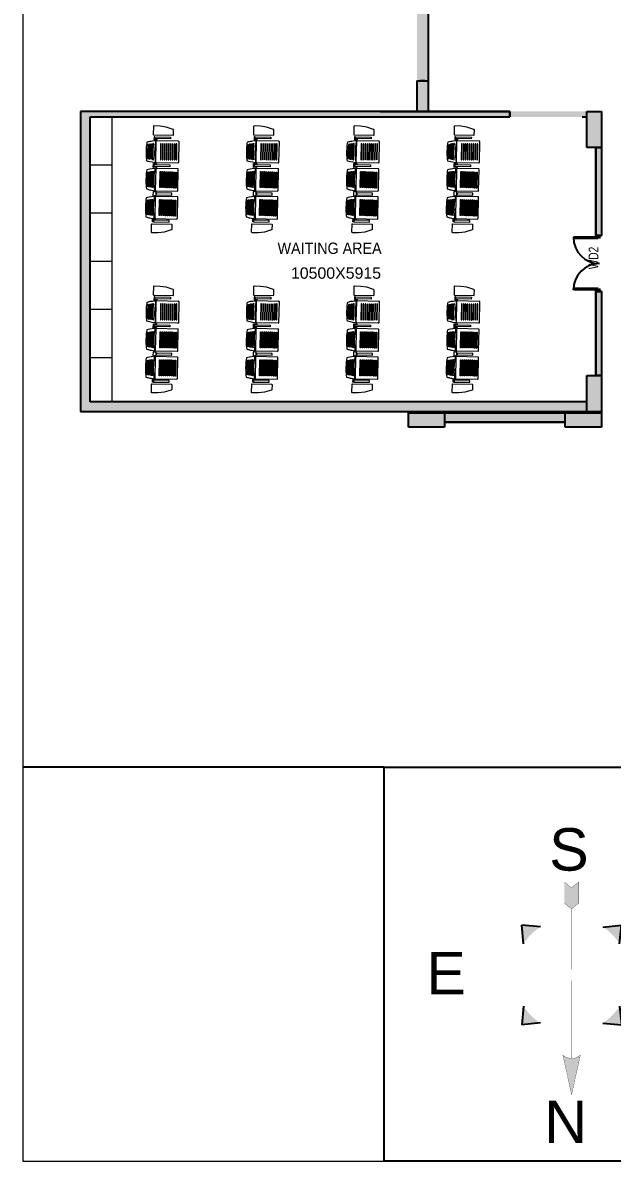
# Model space of a CAD drawing. Extents: x 11034434 to 11724204, y -4674497 to -3911811.
# Drawn here: x 11272676 to 11284915, y -4674497 to -4650862 of the extents above; entities that cross this region are included whole.
import ezdxf
from ezdxf.enums import TextEntityAlignment as Align

# ---------------------------------------------------------------- set-up
doc = ezdxf.new("R2010")
doc.units = 0
doc.header["$MEASUREMENT"] = 0
doc.layers.get('0').update_dxf_attribs({"color": 251, "linetype": 'CONTINUOUS'})
doc.layers.add('0.0', color=251, linetype='CONTINUOUS', lineweight=0)
doc.layers.add('Duct Insulations', color=7, linetype='CONTINUOUS', lineweight=5)
for name, color, linetype in [('HATCH', 251, 'CONTINUOUS'), ('HS', 251, 'CONTINUOUS'), ('pillar', 7, 'CONTINUOUS'), ('SECTION', 251, 'CONTINUOUS'), ('Wall', 251, 'CONTINUOUS')]:
    doc.layers.add(name, color=color, linetype=linetype)
doc.styles.add('ARIAL', font='arial.ttf', dxfattribs={"width": 0.75})
doc.styles.get("Standard").update_dxf_attribs({"font": 'arial.ttf'})
doc.styles.add('STYLE1', font='arial.ttf')

# ---------------------------------------------------------------- blocks, each defined once
blk = doc.blocks.new('*U163')
at = {"layer": '0.0', "lineweight": 0}
for p, q in [((-180, 1099), (-183, 929)), ((-180, 1099), (-183, 929)), ((-175, 1106), (-180, 1099)), ((-175, 1106), (-180, 1099)), ((-170, 1108), (-175, 1106)), ((-170, 1108), (-175, 1106)), ((-40, 1103), (-170, 1108)), ((-40, 1103), (-170, 1108)), ((85, 1084), (-40, 1103)), ((85, 1084), (-40, 1103)), ((229, 1037), (85, 1084)), ((229, 1037), (85, 1084)), ((236, 1032), (229, 1037)), ((236, 1032), (229, 1037)), ((239, 1024), (236, 1032)), ((239, 1024), (236, 1032)), ((237, 924), (239, 1024)), ((237, 924), (239, 1024)), ((-318, 702), (-312, 744)), ((-312, 744), (-307, 773)), ((-307, 773), (-304, 776)), ((-304, 776), (-279, 783)), ((-279, 783), (-265, 787)), ((-265, 787), (-245, 792)), ((-245, 792), (-225, 794)), ((-225, 794), (-198, 798)), ((-198, 798), (-134, 805)), ((-183, 929), (-181, 924)), ((-183, 929), (-181, 924)), ((-181, 924), (-174, 922)), ((-181, 924), (-174, 922)), ((-174, 922), (229, 914)), ((-174, 922), (-174, 922)), ((-174, 922), (229, 914)), ((-167, 882), (-168, 819)), ((-168, 819), (-134, 823)), ((-152, 882), (-167, 882)), ((-153, 838), (-152, 882)), ((-104, 837), (-153, 838)), ((-148, 845), (-147, 882)), ((-148, 845), (-148, 845)), ((176, 839), (-148, 845)), ((-147, 882), (177, 876)), ((-143, 714), (-146, 692)), ((-140, 733), (-143, 714)), ((-137, 753), (-140, 733)), ((-135, 775), (-137, 753)), ((-134, 805), (-135, 775)), ((-134, 823), (-104, 822)), ((-130, 353), (-122, 798)), ((-113, 807), (337, 798)), ((-104, 822), (-104, 837)), ((-104, 822), (-104, 822)), ((177, 876), (176, 839)), ((229, 914), (234, 916)), ((229, 914), (234, 916)), ((234, 916), (237, 924)), ((234, 916), (237, 924)), ((255, 733), (249, 414)), ((258, 738), (255, 733)), ((260, 738), (258, 738)), ((263, 738), (260, 738)), ((265, 738), (263, 738)), ((264, 414), (270, 731)), ((268, 736), (265, 738)), ((270, 731), (268, 736)), ((295, 733), (289, 413)), ((297, 737), (295, 733)), ((300, 737), (297, 737)), ((302, 737), (300, 737)), ((305, 737), (302, 737)), ((303, 413), (309, 730)), ((307, 735), (305, 737)), ((309, 730), (307, 735)), ((347, 788), (339, 346)), ((-325, 580), (-321, 648)), ((-324, 511), (-325, 580)), ((-322, 457), (-324, 511)), ((-321, 675), (-318, 702)), ((-321, 648), (-321, 675)), ((-152, 628), (-156, 576)), ((-156, 576), (-156, 576)), ((-156, 576), (-154, 525)), ((-154, 525), (-155, 488)), ((-155, 488), (-150, 458)), ((-151, 665), (-152, 628)), ((-146, 692), (-151, 665)), ((-318, 412), (-322, 457)), ((-314, 383), (-318, 412)), ((-312, 383), (-314, 383)), ((-312, 380), (-312, 383)), ((-287, 372), (-312, 380)), ((-253, 364), (-287, 372)), ((-206, 354), (-253, 364)), ((-143, 345), (-206, 354)), ((-183, 245), (-181, 328)), ((-148, 249), (-183, 244)), ((-181, 328), (-147, 325)), ((-167, 313), (-168, 261)), ((-168, 261), (-118, 260)), ((-117, 312), (-167, 313)), ((-163, 266), (-162, 306)), ((-163, 266), (-163, 266)), ((162, 260), (-163, 266)), ((-162, 306), (162, 300)), ((-150, 458), (-148, 436)), ((-148, 436), (-146, 416)), ((-119, 248), (-148, 249)), ((-147, 325), (-117, 324)), ((-146, 416), (-144, 399)), ((-144, 399), (-142, 375)), ((-142, 375), (-143, 345)), ((329, 336), (-122, 345)), ((-118, 260), (-119, 248)), ((-117, 324), (-117, 324)), ((-117, 324), (-117, 312)), ((162, 300), (162, 260)), ((249, 414), (252, 409)), ((252, 409), (254, 406)), ((254, 406), (257, 406)), ((257, 406), (259, 406)), ((259, 406), (262, 409)), ((262, 411), (264, 414)), ((262, 409), (262, 411)), ((264, 414), (264, 414)), ((289, 413), (291, 408)), ((291, 408), (293, 406)), ((293, 406), (296, 406)), ((296, 406), (298, 406)), ((298, 406), (301, 408)), ((301, 408), (303, 410)), ((303, 413), (303, 413)), ((303, 410), (303, 413)), ((-332, 67), (-336, -1)), ((-329, 121), (-332, 67)), ((-323, 166), (-329, 121)), ((-318, 195), (-323, 166)), ((-315, 195), (-318, 195)), ((-290, 204), (-315, 197)), ((-315, 197), (-315, 195)), ((-256, 211), (-290, 204)), ((-209, 220), (-256, 211)), ((-145, 226), (-209, 220)), ((-166, -5), (-163, 47)), ((-163, 47), (-162, 84)), ((-162, 84), (-157, 113)), ((-157, 113), (-154, 135)), ((-154, 135), (-151, 155)), ((-151, 155), (-148, 172)), ((-148, 172), (-145, 197)), ((-145, 197), (-145, 226)), ((-133, 217), (-141, -227)), ((326, 217), (-124, 226)), ((238, -177), (244, 143)), ((244, 143), (247, 147)), ((247, 147), (249, 150)), ((249, 150), (252, 150)), ((252, 150), (254, 150)), ((259, 142), (253, -175)), ((254, 150), (257, 147)), ((257, 147), (257, 145)), ((257, 145), (259, 142)), ((259, 142), (259, 142)), ((278, -178), (284, 142)), ((284, 142), (286, 147)), ((286, 147), (289, 149)), ((289, 149), (291, 149)), ((291, 149), (294, 149)), ((298, 142), (292, -175)), ((294, 149), (296, 147)), ((296, 147), (298, 144)), ((298, 144), (298, 142)), ((298, 142), (298, 142)), ((328, -235), (336, 207)), ((-336, -1), (-335, -70)), ((-335, -70), (-335, -97)), ((-335, -97), (-333, -124)), ((-333, -124), (-329, -166)), ((-329, -166), (-325, -196)), ((-325, -196), (-323, -198)), ((-323, -198), (-298, -206)), ((-298, -206), (-283, -211)), ((-283, -211), (-264, -216)), ((-264, -216), (-244, -219)), ((-244, -219), (-217, -225)), ((-217, -225), (-154, -233)), ((-166, -5), (-166, -5)), ((-165, -56), (-166, -5)), ((-166, -93), (-165, -56)), ((-161, -120), (-166, -93)), ((-159, -142), (-161, -120)), ((-157, -162), (-159, -142)), ((-155, -182), (-157, -162)), ((-153, -204), (-155, -182)), ((-154, -233), (-153, -204)), ((-133, -236), (318, -245)), ((241, -182), (238, -177)), ((243, -182), (241, -182)), ((246, -182), (243, -182)), ((248, -182), (246, -182)), ((250, -179), (248, -182)), ((253, -175), (250, -179)), ((280, -182), (278, -178)), ((282, -183), (280, -182)), ((285, -183), (282, -183)), ((287, -183), (285, -183)), ((290, -180), (287, -183)), ((292, -175), (290, -180)), ((-340, -460), (-343, -514)), ((-334, -416), (-340, -460)), ((-329, -386), (-334, -416)), ((-326, -386), (-329, -386)), ((-301, -377), (-326, -384)), ((-326, -384), (-326, -386)), ((-267, -370), (-301, -377)), ((-220, -361), (-267, -370)), ((-156, -355), (-220, -361)), ((-188, -256), (-190, -340)), ((-190, -340), (-156, -336)), ((-154, -260), (-188, -256)), ((-173, -497), (-168, -468)), ((-168, -468), (-165, -446)), ((-165, -446), (-162, -426)), ((-162, -426), (-159, -409)), ((-159, -409), (-156, -385)), ((-156, -336), (-126, -336)), ((-156, -385), (-156, -355)), ((-125, -260), (-154, -260)), ((-144, -364), (-152, -809)), ((316, -364), (-135, -356)), ((-126, -336), (-125, -260)), ((-119, -283), (-120, -320)), ((-120, -320), (205, -326)), ((205, -289), (-119, -283)), ((205, -326), (205, -289)), ((227, -758), (233, -439)), ((233, -439), (236, -434)), ((236, -434), (238, -431)), ((238, -431), (241, -431)), ((241, -431), (243, -431)), ((248, -439), (242, -756)), ((243, -431), (246, -434)), ((246, -434), (246, -436)), ((246, -436), (248, -439)), ((248, -439), (248, -439)), ((267, -759), (273, -439)), ((273, -439), (275, -435)), ((275, -435), (278, -432)), ((278, -432), (280, -432)), ((280, -432), (283, -432)), ((287, -440), (281, -757)), ((283, -432), (285, -435)), ((285, -435), (287, -437)), ((287, -437), (287, -440)), ((287, -440), (287, -440)), ((317, -816), (325, -374)), ((-343, -514), (-347, -583)), ((-347, -583), (-346, -651)), ((-346, -651), (-346, -678)), ((-346, -678), (-344, -705)), ((-344, -705), (-340, -747)), ((-177, -586), (-174, -534)), ((-177, -586), (-177, -586)), ((-176, -637), (-177, -586)), ((-177, -674), (-176, -637)), ((-172, -701), (-177, -674)), ((-174, -534), (-173, -497)), ((-170, -723), (-172, -701)), ((-340, -747), (-336, -777)), ((-336, -777), (-333, -779)), ((-333, -779), (-309, -787)), ((-309, -787), (-294, -792)), ((-294, -792), (-275, -798)), ((-275, -798), (-255, -801)), ((-255, -801), (-228, -806)), ((-228, -806), (-165, -815)), ((-222, -1098), (-218, -929)), ((-222, -1098), (-218, -929)), ((-218, -929), (-216, -924)), ((-218, -929), (-216, -924)), ((-216, -924), (-208, -922)), ((-216, -924), (-208, -922)), ((-208, -922), (195, -929)), ((-208, -922), (-208, -922)), ((-208, -922), (195, -929)), ((-200, -883), (-199, -819)), ((-186, -883), (-200, -883)), ((-199, -819), (-165, -824)), ((-185, -839), (-186, -883)), ((-136, -840), (-185, -839)), ((-180, -846), (-181, -883)), ((-181, -883), (144, -889)), ((-180, -846), (-180, -846)), ((144, -852), (-180, -846)), ((-168, -743), (-170, -723)), ((-166, -763), (-168, -743)), ((-164, -785), (-166, -763)), ((-165, -815), (-164, -785)), ((-165, -824), (-135, -825)), ((-144, -817), (307, -826)), ((-135, -825), (-136, -840)), ((-135, -825), (-135, -825)), ((144, -889), (144, -852)), ((195, -929), (199, -932)), ((195, -929), (199, -932)), ((199, -932), (202, -939)), ((199, -932), (202, -939)), ((202, -939), (200, -1040)), ((202, -939), (200, -1040)), ((230, -763), (227, -758)), ((232, -763), (230, -763)), ((235, -763), (232, -763)), ((237, -763), (235, -763)), ((239, -761), (237, -763)), ((242, -756), (239, -761)), ((269, -764), (267, -759)), ((271, -764), (269, -764)), ((274, -764), (271, -764)), ((276, -764), (274, -764)), ((279, -761), (276, -764)), ((281, -757), (279, -761)), ((-217, -1106), (-222, -1098)), ((-217, -1106), (-222, -1098)), ((-212, -1108), (-217, -1106)), ((-212, -1108), (-217, -1106)), ((-82, -1108), (-212, -1108)), ((-82, -1108), (-212, -1108)), ((44, -1094), (-82, -1108)), ((44, -1094), (-82, -1108)), ((190, -1052), (44, -1094)), ((190, -1052), (44, -1094)), ((197, -1047), (190, -1052)), ((197, -1047), (190, -1052)), ((200, -1040), (197, -1047)), ((200, -1040), (197, -1047))]:
    blk.add_line(p, q, dxfattribs=at)
for points in [[(-293, 434), (-297, 496), (-299, 535), (-298, 579), (-295, 628), (-291, 672), (-288, 719), (-288, 724), (-288, 726), (-290, 724), (-293, 719), (-299, 675), (-302, 631), (-303, 579), (-304, 532), (-302, 491), (-298, 434), (-298, 432), (-296, 429), (-296, 427), (-294, 427), (-293, 429), (-293, 434), (-293, 434)], [(-274, 431), (-278, 493), (-279, 534), (-278, 579), (-277, 628), (-274, 674), (-268, 721), (-268, 728), (-268, 731), (-273, 729), (-273, 724), (-279, 677), (-282, 630), (-286, 579), (-284, 530), (-283, 488), (-279, 431), (-279, 426), (-279, 424), (-276, 424), (-274, 424), (-274, 426), (-274, 431), (-274, 431)], [(-254, 428), (-260, 492), (-262, 532), (-261, 578), (-258, 630), (-254, 677), (-251, 711), (-251, 723), (-248, 731), (-251, 733), (-253, 731), (-256, 728), (-256, 726), (-259, 679), (-265, 633), (-266, 578), (-267, 529), (-265, 488), (-262, 428), (-259, 424), (-259, 421), (-257, 421), (-254, 421), (-254, 423), (-254, 428), (-254, 428)], [(-237, 426), (-241, 490), (-242, 531), (-242, 578), (-241, 630), (-237, 679), (-231, 725), (-231, 733), (-231, 735), (-234, 733), (-236, 730), (-236, 728), (-239, 716), (-242, 681), (-245, 632), (-249, 578), (-247, 527), (-246, 485), (-242, 423), (-242, 421), (-240, 418), (-237, 416), (-237, 418), (-237, 426), (-237, 426)], [(-217, 423), (-221, 489), (-223, 531), (-224, 578), (-221, 629), (-217, 678), (-212, 727), (-212, 735), (-211, 737), (-216, 735), (-216, 732), (-219, 730), (-219, 715), (-222, 681), (-228, 632), (-229, 578), (-230, 526), (-229, 484), (-225, 423), (-222, 418), (-222, 415), (-220, 415), (-218, 415), (-217, 418), (-217, 423), (-217, 423)], [(-200, 420), (-204, 486), (-206, 528), (-205, 577), (-204, 631), (-200, 680), (-194, 729), (-192, 737), (-192, 739), (-194, 739), (-197, 737), (-199, 735), (-199, 732), (-202, 717), (-205, 683), (-208, 634), (-212, 577), (-211, 526), (-209, 482), (-205, 418), (-203, 413), (-200, 410), (-200, 413), (-198, 413), (-200, 420), (-200, 420)], [(-181, 415), (-184, 484), (-186, 528), (-187, 577), (-184, 631), (-181, 683), (-177, 719), (-175, 734), (-175, 741), (-174, 744), (-179, 742), (-179, 739), (-180, 737), (-185, 685), (-189, 634), (-192, 577), (-191, 523), (-189, 479), (-186, 415), (-186, 410), (-186, 407), (-183, 407), (-181, 405), (-181, 407), (-181, 415), (-181, 415)], [(-23, 414), (-17, 731), (-17, 736), (-20, 738), (-22, 739), (-27, 739), (-30, 739), (-30, 734), (-36, 414), (-36, 409), (-33, 407), (-28, 407), (-26, 407), (-24, 409), (-23, 412), (-23, 414), (-23, 414)], [(18, 413), (24, 730), (22, 735), (20, 738), (17, 738), (15, 738), (12, 738), (10, 733), (4, 414), (6, 409), (8, 406), (11, 406), (13, 406), (16, 409), (18, 411), (18, 413), (18, 413)], [(60, 413), (66, 729), (64, 734), (61, 737), (59, 737), (56, 737), (54, 737), (51, 732), (45, 413), (48, 408), (50, 405), (53, 405), (55, 405), (58, 408), (58, 410), (60, 413), (60, 413)], [(99, 412), (105, 729), (103, 734), (103, 736), (98, 736), (96, 736), (93, 736), (93, 731), (87, 412), (87, 407), (89, 405), (92, 405), (97, 405), (97, 407), (99, 409), (99, 412), (99, 412)], [(141, 411), (147, 728), (145, 733), (142, 735), (140, 735), (137, 736), (135, 736), (132, 731), (126, 411), (129, 406), (131, 404), (134, 404), (136, 404), (139, 406), (141, 409), (141, 411), (141, 411)], [(183, 410), (189, 727), (187, 732), (184, 735), (182, 735), (179, 735), (177, 735), (174, 730), (168, 411), (171, 406), (173, 403), (175, 403), (178, 403), (180, 405), (180, 408), (183, 410), (183, 410)], [(222, 410), (228, 726), (226, 731), (223, 734), (221, 734), (219, 734), (216, 734), (214, 729), (208, 410), (210, 405), (212, 402), (215, 402), (217, 402), (220, 405), (222, 407), (222, 410), (222, 410)], [(-299, 143), (-305, 82), (-308, 42), (-309, -2), (-307, -51), (-306, -95), (-304, -142), (-304, -147), (-304, -149), (-307, -147), (-309, -142), (-313, -98), (-315, -53), (-314, -2), (-313, 45), (-310, 87), (-304, 143), (-304, 146), (-301, 148), (-301, 150), (-299, 150), (-299, 148), (-299, 143), (-299, 143)], [(-279, 145), (-285, 84), (-288, 42), (-289, -2), (-290, -51), (-289, -98), (-285, -145), (-285, -152), (-285, -155), (-290, -152), (-290, -147), (-294, -100), (-295, -54), (-297, -2), (-293, 47), (-290, 89), (-284, 145), (-284, 150), (-284, 153), (-281, 152), (-279, 152), (-279, 150), (-279, 145), (-279, 145)], [(-259, 147), (-268, 83), (-271, 44), (-272, -3), (-271, -54), (-269, -101), (-267, -135), (-267, -148), (-265, -155), (-268, -157), (-270, -155), (-272, -152), (-272, -150), (-274, -103), (-278, -56), (-277, -2), (-276, 47), (-273, 88), (-267, 147), (-264, 152), (-264, 155), (-262, 155), (-259, 155), (-259, 152), (-259, 147), (-259, 147)], [(-242, 149), (-248, 86), (-252, 44), (-252, -3), (-253, -54), (-252, -104), (-248, -150), (-248, -158), (-248, -160), (-250, -158), (-253, -155), (-253, -153), (-255, -140), (-257, -106), (-258, -57), (-260, -3), (-256, 49), (-253, 91), (-247, 152), (-247, 154), (-245, 157), (-242, 159), (-242, 157), (-242, 149), (-242, 149)], [(-223, 151), (-229, 85), (-232, 43), (-235, -3), (-234, -55), (-232, -104), (-228, -153), (-228, -161), (-228, -163), (-233, -161), (-233, -158), (-236, -156), (-235, -141), (-237, -106), (-241, -57), (-240, -3), (-239, 48), (-236, 90), (-230, 152), (-227, 156), (-227, 159), (-225, 159), (-222, 159), (-222, 156), (-223, 151), (-223, 151)], [(-205, 154), (-211, 87), (-215, 46), (-216, -4), (-217, -58), (-215, -107), (-211, -156), (-209, -163), (-209, -166), (-211, -166), (-214, -163), (-216, -161), (-216, -158), (-218, -144), (-220, -109), (-222, -60), (-223, -3), (-220, 48), (-216, 92), (-210, 156), (-208, 161), (-205, 163), (-205, 161), (-203, 161), (-205, 154), (-205, 154)], [(-186, 158), (-192, 89), (-195, 45), (-198, -4), (-197, -58), (-195, -110), (-194, -147), (-192, -161), (-192, -169), (-192, -171), (-197, -169), (-197, -166), (-197, -164), (-200, -112), (-202, -60), (-203, -4), (-200, 50), (-197, 94), (-190, 158), (-190, 163), (-190, 166), (-188, 165), (-185, 168), (-185, 165), (-186, 158), (-186, 158)], [(-28, 153), (-34, -164), (-34, -169), (-37, -172), (-39, -172), (-44, -171), (-47, -171), (-47, -167), (-41, 153), (-41, 158), (-38, 160), (-33, 160), (-31, 160), (-28, 158), (-28, 155), (-28, 153), (-28, 153)], [(13, 152), (7, -165), (5, -170), (2, -172), (0, -172), (-3, -172), (-5, -172), (-7, -167), (-1, 152), (1, 157), (4, 159), (6, 159), (9, 159), (11, 157), (13, 154), (13, 152), (13, 152)], [(55, 151), (49, -166), (47, -171), (44, -173), (42, -173), (39, -173), (37, -173), (34, -168), (40, 151), (43, 156), (45, 159), (48, 159), (50, 159), (53, 156), (53, 154), (55, 151), (55, 151)], [(94, 150), (89, -167), (86, -171), (86, -174), (81, -174), (79, -174), (76, -174), (76, -169), (82, 151), (82, 155), (85, 158), (87, 158), (92, 158), (92, 155), (95, 153), (94, 150), (94, 150)], [(136, 150), (130, -167), (128, -172), (125, -175), (123, -175), (120, -175), (118, -175), (115, -170), (122, 150), (124, 155), (127, 157), (129, 157), (131, 157), (134, 154), (136, 152), (136, 150), (136, 150)], [(178, 149), (172, -168), (169, -173), (167, -175), (165, -175), (162, -175), (160, -175), (157, -170), (163, 149), (166, 154), (168, 156), (171, 156), (173, 156), (176, 154), (176, 151), (178, 149), (178, 149)], [(217, 148), (211, -169), (209, -174), (206, -176), (204, -176), (201, -176), (199, -176), (197, -171), (203, 148), (205, 153), (208, 156), (210, 156), (213, 155), (215, 153), (217, 150), (217, 148), (217, 148)], [(-310, -438), (-316, -500), (-319, -539), (-320, -583), (-318, -632), (-317, -676), (-315, -723), (-315, -728), (-315, -731), (-318, -728), (-320, -723), (-324, -679), (-326, -635), (-325, -583), (-324, -536), (-321, -495), (-315, -438), (-315, -436), (-312, -433), (-312, -431), (-310, -431), (-310, -433), (-310, -438), (-310, -438)], [(-290, -436), (-296, -497), (-299, -539), (-300, -583), (-301, -633), (-300, -679), (-296, -726), (-296, -733), (-296, -736), (-301, -733), (-301, -728), (-305, -682), (-306, -635), (-308, -583), (-304, -534), (-301, -492), (-295, -436), (-295, -431), (-295, -429), (-292, -429), (-290, -429), (-290, -431), (-290, -436), (-290, -436)], [(-270, -434), (-279, -498), (-282, -537), (-283, -584), (-282, -635), (-280, -682), (-278, -717), (-278, -729), (-276, -736), (-279, -739), (-281, -736), (-283, -734), (-283, -731), (-285, -684), (-289, -638), (-288, -584), (-287, -535), (-284, -493), (-278, -434), (-275, -429), (-275, -427), (-273, -427), (-270, -427), (-270, -429), (-270, -434), (-270, -434)], [(-253, -432), (-259, -496), (-263, -537), (-263, -584), (-264, -636), (-263, -685), (-259, -732), (-259, -739), (-259, -741), (-261, -739), (-264, -736), (-264, -734), (-266, -722), (-268, -687), (-269, -638), (-271, -584), (-267, -532), (-264, -491), (-258, -429), (-258, -427), (-256, -425), (-253, -422), (-253, -425), (-253, -432), (-253, -432)], [(-233, -430), (-240, -496), (-243, -538), (-246, -584), (-245, -636), (-243, -685), (-239, -734), (-239, -742), (-239, -744), (-244, -742), (-244, -739), (-247, -737), (-246, -722), (-248, -688), (-252, -638), (-251, -584), (-250, -533), (-247, -491), (-241, -430), (-238, -425), (-238, -422), (-236, -422), (-233, -422), (-233, -425), (-233, -430), (-233, -430)], [(-216, -428), (-222, -494), (-226, -536), (-227, -585), (-228, -639), (-226, -688), (-222, -737), (-220, -745), (-220, -747), (-222, -747), (-225, -745), (-227, -742), (-227, -740), (-229, -725), (-231, -690), (-233, -641), (-234, -585), (-231, -533), (-227, -489), (-221, -425), (-219, -420), (-216, -418), (-216, -420), (-214, -420), (-216, -428), (-216, -428)], [(-196, -423), (-203, -492), (-206, -536), (-209, -585), (-208, -639), (-206, -691), (-205, -728), (-203, -743), (-203, -750), (-203, -752), (-208, -750), (-208, -747), (-207, -745), (-211, -693), (-213, -642), (-214, -585), (-211, -531), (-208, -487), (-201, -423), (-201, -418), (-201, -416), (-199, -416), (-196, -413), (-196, -416), (-196, -423), (-196, -423)], [(-39, -429), (-45, -746), (-45, -750), (-48, -753), (-50, -753), (-55, -753), (-58, -753), (-58, -748), (-52, -428), (-52, -423), (-49, -421), (-44, -421), (-42, -421), (-39, -424), (-39, -426), (-39, -429), (-39, -429)], [(2, -429), (-4, -746), (-6, -751), (-9, -754), (-11, -754), (-13, -753), (-16, -753), (-18, -748), (-12, -429), (-10, -424), (-7, -422), (-5, -422), (-2, -422), (0, -424), (2, -427), (2, -429), (2, -429)], [(44, -430), (38, -747), (36, -752), (33, -754), (31, -754), (28, -754), (26, -754), (23, -749), (29, -430), (32, -425), (35, -423), (37, -423), (39, -423), (42, -425), (42, -428), (44, -430), (44, -430)], [(84, -431), (78, -748), (75, -753), (75, -755), (70, -755), (68, -755), (65, -755), (65, -750), (71, -431), (71, -426), (74, -423), (76, -423), (81, -423), (81, -426), (84, -428), (84, -431), (84, -431)], [(125, -432), (119, -749), (117, -753), (114, -756), (112, -756), (109, -756), (107, -756), (105, -751), (111, -431), (113, -427), (116, -424), (118, -424), (121, -424), (123, -427), (125, -429), (125, -432), (125, -432)], [(167, -432), (161, -749), (159, -754), (156, -757), (154, -757), (151, -757), (149, -757), (146, -752), (152, -432), (155, -427), (157, -425), (160, -425), (162, -425), (165, -428), (165, -430), (167, -432), (167, -432)], [(206, -433), (200, -750), (198, -755), (195, -757), (193, -757), (190, -757), (188, -757), (186, -752), (192, -433), (194, -428), (197, -426), (199, -426), (202, -426), (204, -428), (206, -431), (206, -433), (206, -433)]]:
    blk.add_lwpolyline(points, dxfattribs=at)
for centre, radius, start, end in [((-113, 798), 8.59, 88.9191, 178.9191), ((337, 788), 9.69, 358.9191, 88.9191), ((-122, 353), 8.59, 178.9191, 268.9191), ((329, 346), 9.69, 268.9191, 358.9191), ((-124, 217), 8.59, 88.9191, 178.9191), ((326, 208), 9.69, 358.9191, 88.9191), ((-133, -228), 8.59, 178.9191, 268.9191), ((318, -235), 9.69, 268.9191, 358.9191), ((-135, -364), 8.59, 88.9191, 178.9191), ((315, -374), 9.69, 358.9191, 88.9191), ((-144, -809), 8.59, 178.9191, 268.9191), ((307, -816), 9.69, 268.9191, 358.9191)]:
    blk.add_arc(centre, radius, start, end, dxfattribs=at)
blk = doc.blocks.new('*U164')
at = {"layer": '0.0', "ltscale": 500}
blk.add_line((225, 0), (-225, 0), dxfattribs=at)
blk = doc.blocks.new('*U165')
at = {"layer": '0.0', "color": 0, "linetype": 'ByBlock', "lineweight": -2}
for p in [(0, 0), (0, -1000), (0, -2000), (0, -3000), (0, -4000)]:
    blk.add_blockref('*U164', p, dxfattribs=at)
blk = doc.blocks.new('direction')
at = {"layer": 'pillar'}
for points in [[(3995, -3168), (4146, -3290), (4297, -3168), (4297, -2729), (4146, -2850), (3995, -2729)], [(3498, -3663), (3113, -3626), (3149, -4010, -0.104562)], [(5144, -4013), (5181, -3628), (4797, -3665, -0.104562)], [(3148, -5309), (3111, -5694), (3495, -5657, -0.104562)], [(4794, -5659), (5179, -5696), (5142, -5312, -0.104562)], [(3964, -6321), (4146, -7146), (4329, -6319, -0.399668)]]:
    blk.add_hatch(color=256, dxfattribs=at).paths.add_polyline_path(points)
for p, q in [((3150, -4014), (3113, -3626)), ((3498, -3663), (3113, -3626)), ((4793, -3665), (5181, -3628)), ((5144, -4013), (5181, -3628)), ((3148, -5309), (3111, -5694)), ((5142, -5308), (5179, -5696)), ((3498, -5657), (3111, -5694)), ((4794, -5659), (5179, -5696))]:
    blk.add_line(p, q, dxfattribs=at)
at = {"layer": 'pillar', "const_width": 4.99}
for points in [[(4297, -2729), (4297, -3168), (4146, -3290), (3995, -3168), (3995, -2729)], [(4297, -2729), (4297, -2729), (4146, -2850), (3995, -2729), (3995, -2729)], [(4146, -3290), (4146, -4545)], [(2620, -4661), (4030, -4661)], [(4262, -4661), (5672, -4661)], [(4146, -4777), (4146, -6393)]]:
    blk.add_lwpolyline(points, dxfattribs=at)
blk.add_lwpolyline([(3964, -6321, 0.399668), (4329, -6319), (4146, -7146)], format="xyb", close=True, dxfattribs=at)
at = {"layer": 'Wall', "color": 0, "elevation": 1103}
blk.add_lwpolyline([(7773, -8527), (257, -8527), (257, -345), (7773, -345)], close=True, dxfattribs=at)
at = {"layer": 'pillar', "style": 'STYLE1'}
for s, p in [('S', (4091, -2053)), ('E', (1540, -4625)), ('W', (6573, -4843))]:
    blk.add_text(s, height=882, dxfattribs=at).set_placement(p, align=Align.MIDDLE)
blk.add_text('N', height=882, rotation=180, dxfattribs=at).set_placement((4024, -7710), align=Align.MIDDLE)

msp = doc.modelspace()

# ---------------------------------------------------------------- hatches: boundary and pattern name
at = {"ltscale": 500}
for points in [[(11281090.7, -4650267), (11280860.7, -4650267), (11280860.7, -4652702), (11281090.7, -4652702)], [(11283940.7, -4658957), (11281435.7, -4658957), (11281435.7, -4659157), (11283940.7, -4659157)]]:
    msp.add_hatch(color=256, dxfattribs=at).paths.add_polyline_path(points)
at = {"layer": 'HATCH', "ltscale": 500}
h = msp.add_hatch(color=251, dxfattribs=at)
h.dxf.hatch_style = 1
h.paths.add_polyline_path([(11284390.7, -4648802), (11284690.7, -4648802), (11284690.7, -4649702), (11284390.7, -4649702)])
h.paths.add_polyline_path([(11327800.7, -4652667), (11328700.7, -4652667), (11328700.7, -4652967), (11327800.7, -4652967)])
h.paths.add_polyline_path([(11302215.7, -4658732), (11302515.7, -4658732), (11302515.7, -4659632), (11302215.7, -4659632)])
h.paths.add_polyline_path([(11324600.7, -4658732), (11325200.7, -4658732), (11325200.7, -4659032), (11324600.7, -4659032)])
h.paths.add_polyline_path([(11280960.7, -4640612), (11281710.7, -4640612), (11281710.7, -4640912), (11280960.7, -4640912)])
h.paths.add_polyline_path([(11280960.7, -4644142), (11281860.7, -4644142), (11281860.7, -4644442), (11280960.7, -4644442)])
h.paths.add_polyline_path([(11317942.4, -4658632), (11318770.7, -4658632), (11318770.7, -4658932), (11317942.4, -4658932)])
h.paths.add_polyline_path([(11294185.7, -4658032), (11294485.7, -4658032), (11294485.7, -4658932), (11294185.7, -4658932)])
h.paths.add_polyline_path([(11288015.7, -4658182), (11288315.7, -4658182), (11288315.7, -4658932), (11288015.7, -4658932)])
h.paths.add_polyline_path([(11287690.7, -4658957), (11287990.7, -4658957), (11287990.7, -4659707), (11287690.7, -4659707)])
h.paths.add_polyline_path([(11280960.7, -4629742), (11281710.7, -4629742), (11281710.7, -4630042), (11280960.7, -4630042)])
h.paths.add_polyline_path([(11327800.7, -4629742), (11328700.7, -4629742), (11328700.7, -4630042), (11327800.7, -4630042)])
h.paths.add_polyline_path([(11280860.7, -4648802), (11281160.7, -4648802), (11281160.7, -4649702), (11280860.7, -4649702)])
h.paths.add_polyline_path([(11287690.7, -4658182), (11287990.7, -4658182), (11287990.7, -4658932), (11287690.7, -4658932)])
h.paths.add_polyline_path([(11327700.7, -4616012), (11328000.7, -4616012), (11328000.7, -4615033.7), (11327700.7, -4615033.7)])
h.paths.add_polyline_path([(11280960.7, -4637012), (11281710.7, -4637012), (11281710.7, -4637312), (11280960.7, -4637312)])
h.paths.add_polyline_path([(11309415.7, -4658732), (11309715.7, -4658732), (11309715.7, -4659632), (11309415.7, -4659632)])
h.paths.add_polyline_path([(11327800.7, -4609782), (11328700.7, -4609782), (11328700.7, -4610082), (11327800.7, -4610082)])
h.paths.add_polyline_path([(11327800.7, -4626142), (11328700.7, -4626142), (11328700.7, -4626442), (11327800.7, -4626442)])
h.paths.add_polyline_path([(11280960.7, -4633412), (11281710.7, -4633412), (11281710.7, -4633712), (11280960.7, -4633712)])
h.paths.add_polyline_path([(11313015.7, -4652702), (11313315.7, -4652702), (11313315.7, -4653602), (11313015.7, -4653602)])
h.paths.add_polyline_path([(11327800.7, -4633412), (11328700.7, -4633412), (11328700.7, -4633712), (11327800.7, -4633712)])
h.paths.add_polyline_path([(11286005.7, -4619012), (11286305.7, -4619012), (11286305.7, -4619612), (11286005.7, -4619612)])
h.paths.add_polyline_path([(11280960.7, -4619012), (11281860.7, -4619012), (11281860.7, -4619312), (11280960.7, -4619312)])
h.paths.add_polyline_path([(11327800.7, -4619012), (11328600.7, -4619012), (11328600.7, -4619312), (11327800.7, -4619312)])
h.paths.add_polyline_path([(11324600.7, -4647742), (11325299.6, -4647742), (11325299.6, -4648042), (11324600.7, -4648042)])
h.paths.add_polyline_path([(11321770.7, -4658632), (11322598.9, -4658632), (11322598.9, -4658932), (11321770.7, -4658932)])
h.paths.add_polyline_path([(11327800.7, -4640612), (11328700.7, -4640612), (11328700.7, -4640912), (11327800.7, -4640912)])
h.paths.add_polyline_path([(11286005.7, -4615412), (11286305.7, -4615412), (11286305.7, -4616012), (11286005.7, -4616012)])
h.paths.add_polyline_path([(11286330.7, -4615412), (11286630.7, -4615412), (11286630.7, -4616012), (11286330.7, -4616012)])
h.paths.add_polyline_path([(11282340.7, -4615112), (11282640.7, -4615112), (11282640.7, -4616012), (11282340.7, -4616012)])
h.paths.add_polyline_path([(11327800.7, -4658632), (11328700.7, -4658632), (11328700.7, -4658932), (11327800.7, -4658932)])
h.paths.add_polyline_path([(11300450.7, -4607482), (11300750.7, -4607482), (11300750.7, -4608382), (11300450.7, -4608382)])
h.paths.add_polyline_path([(11306480.7, -4607482), (11306780.7, -4607482), (11306780.7, -4608382), (11306480.7, -4608382)])
h.paths.add_polyline_path([(11284390.7, -4658182), (11284690.7, -4658182), (11284690.7, -4658932), (11284390.7, -4658932)])
h.paths.add_polyline_path([(11286330.7, -4619012), (11286630.7, -4619012), (11286630.7, -4619612), (11286330.7, -4619612)])
h.paths.add_polyline_path([(11297150.7, -4607482), (11297450.7, -4607482), (11297450.7, -4608382), (11297150.7, -4608382)])
h.paths.add_polyline_path([(11282340.7, -4609232), (11282640.7, -4609232), (11282640.7, -4609982), (11282340.7, -4609982)])
h.paths.add_polyline_path([(11286005.7, -4622612), (11286305.7, -4622612), (11286305.7, -4623212), (11286005.7, -4623212)])
h.paths.add_polyline_path([(11286330.7, -4623212), (11286630.7, -4623212), (11286630.7, -4622612), (11286330.7, -4622612)])
h.paths.add_polyline_path([(11284390.7, -4643692), (11284690.7, -4643692), (11284690.7, -4644442), (11284390.7, -4644442)])
h.paths.add_polyline_path([(11286005.7, -4609232), (11286305.7, -4609232), (11286305.7, -4609982), (11286005.7, -4609982)])
h.paths.add_polyline_path([(11283940.7, -4658957), (11284690.7, -4658957), (11284690.7, -4659257), (11283940.7, -4659257)])
h.paths.add_polyline_path([(11313015.7, -4658732), (11313315.7, -4658732), (11313315.7, -4659632), (11313015.7, -4659632)])
h.paths.add_polyline_path([(11284390.7, -4652702), (11284690.7, -4652702), (11284690.7, -4653452), (11284390.7, -4653452)])
h.paths.add_polyline_path([(11305815.7, -4658732), (11306115.7, -4658732), (11306115.7, -4659632), (11305815.7, -4659632)])
h.paths.add_polyline_path([(11327800.7, -4622612), (11328700.7, -4622612), (11328700.7, -4622912), (11327800.7, -4622912)])
h.paths.add_polyline_path([(11280960.7, -4626142), (11281710.7, -4626142), (11281710.7, -4626442), (11280960.7, -4626442)])
h.paths.add_polyline_path([(11321770.7, -4658957), (11322370.7, -4658957), (11322370.7, -4659257), (11321770.7, -4659257)])
h.paths.add_polyline_path([(11280685.7, -4658957), (11281435.7, -4658957), (11281435.7, -4659257), (11280685.7, -4659257)])
h.paths.add_polyline_path([(11318170.7, -4658957), (11318770.7, -4658957), (11318770.7, -4659257), (11318170.7, -4659257)])
h.paths.add_polyline_path([(11281860.7, -4622612), (11280960.7, -4622612), (11280960.7, -4622912), (11281860.7, -4622912)])
h.paths.add_polyline_path([(11294185.7, -4652702), (11294485.7, -4652702), (11294485.7, -4653602), (11294185.7, -4653602)])
h.paths.add_polyline_path([(11298615.7, -4658732), (11298915.7, -4658732), (11298915.7, -4659632), (11298615.7, -4659632)])
h.paths.add_polyline_path([(11318470.7, -4652702), (11318770.7, -4652702), (11318770.7, -4653602), (11318470.7, -4653602)])
h.paths.add_polyline_path([(11327800.7, -4644142), (11328700.7, -4644142), (11328700.7, -4644442), (11327800.7, -4644442)])
h.paths.add_polyline_path([(11327800.7, -4649402), (11328778.9, -4649402), (11328778.9, -4649702), (11327800.7, -4649702)])
h.paths.add_polyline_path([(11288760.7, -4609082), (11289060.7, -4609082), (11289060.7, -4609982), (11288760.7, -4609982)])
edge = h.paths.add_edge_path()
edge.add_line((11309265.7, -4609082), (11309265.7, -4609982))
edge.add_line((11321770.7, -4649702), (11322748.9, -4649702))
edge.add_line((11287690.7, -4643692), (11287690.7, -4644442))
edge.add_line((11309565.7, -4616012), (11309565.7, -4615112))
edge.add_line((11287990.7, -4653452), (11287990.7, -4652702))
edge.add_line((11288015.7, -4652702), (11288015.7, -4653452))
h.paths.add_polyline_path([(11306480.7, -4649402), (11307380.7, -4649402), (11307380.7, -4649702), (11306480.7, -4649702)], flags=17)
h.paths.add_polyline_path([(11291120.7, -4648802), (11291420.7, -4648802), (11291420.7, -4649702), (11291120.7, -4649702)], flags=17)
h.paths.add_polyline_path([(11288015.7, -4648952), (11288315.7, -4648952), (11288315.7, -4649702), (11288015.7, -4649702)], flags=17)
h.paths.add_polyline_path([(11288015.7, -4652702), (11288315.7, -4652702), (11288315.7, -4653452), (11288015.7, -4653452)], flags=17)
h.paths.add_polyline_path([(11296472.4, -4649402), (11297450.7, -4649402), (11297450.7, -4649702), (11296472.4, -4649702)], flags=17)
h.paths.add_polyline_path([(11298276.5, -4652702), (11299254.8, -4652702), (11299254.8, -4653002), (11298276.5, -4653002)], flags=17)
h.paths.add_polyline_path([(11311840.7, -4649402), (11312740.7, -4649402), (11312740.7, -4649702), (11311840.7, -4649702)], flags=17)
h.paths.add_polyline_path([(11300450.7, -4649402), (11301428.9, -4649402), (11301428.9, -4649702), (11300450.7, -4649702)], flags=17)
h.paths.add_polyline_path([(11317870.7, -4649402), (11318770.7, -4649402), (11318770.7, -4649702), (11317870.7, -4649702)], flags=17)
h.paths.add_polyline_path([(11287690.7, -4648952), (11287990.7, -4648952), (11287990.7, -4649702), (11287690.7, -4649702)], flags=17)
h.paths.add_polyline_path([(11287690.7, -4652702), (11287990.7, -4652702), (11287990.7, -4653452), (11287690.7, -4653452)], flags=17)
h.paths.add_polyline_path([(11311840.7, -4622612), (11312740.7, -4622612), (11312740.7, -4622912), (11311840.7, -4622912)], flags=17)
h.paths.add_polyline_path([(11306480.7, -4615412), (11306780.7, -4615412), (11306780.7, -4616012), (11306480.7, -4616012)], flags=16)
h.paths.add_polyline_path([(11306480.7, -4629742), (11307380.7, -4629742), (11307380.7, -4630042), (11306480.7, -4630042)], flags=17)
h.paths.add_polyline_path([(11303250.7, -4613552), (11303850.7, -4613552), (11303850.7, -4613852), (11303250.7, -4613852)], flags=17)
h.paths.add_polyline_path([(11303250.7, -4615712), (11303850.7, -4615712), (11303850.7, -4616012), (11303250.7, -4616012)], flags=16)
h.paths.add_polyline_path([(11311840.7, -4644142), (11312740.7, -4644142), (11312740.7, -4644442), (11311840.7, -4644442)], flags=17)
h.paths.add_polyline_path([(11287690.7, -4643692), (11287990.7, -4643692), (11287990.7, -4644442), (11287690.7, -4644442)], flags=17)
h.paths.add_polyline_path([(11297450.7, -4633712), (11296550.7, -4633712), (11296550.7, -4633412), (11297450.7, -4633412)], flags=17)
h.paths.add_polyline_path([(11290520.7, -4640612), (11291420.7, -4640612), (11291420.7, -4640912), (11290520.7, -4640912)], flags=17)
h.paths.add_polyline_path([(11297150.7, -4643842), (11297450.7, -4643842), (11297450.7, -4644742), (11297150.7, -4644742)], flags=17)
h.paths.add_polyline_path([(11290520.7, -4644142), (11291420.7, -4644142), (11291420.7, -4644442), (11290520.7, -4644442)], flags=17)
h.paths.add_polyline_path([(11306480.7, -4640612), (11307380.7, -4640612), (11307380.7, -4640912), (11306480.7, -4640912)], flags=17)
h.paths.add_polyline_path([(11288015.7, -4643692), (11288315.7, -4643692), (11288315.7, -4644442), (11288015.7, -4644442)], flags=17)
h.paths.add_polyline_path([(11290520.7, -4637012), (11291420.7, -4637012), (11291420.7, -4637312), (11290520.7, -4637312)], flags=17)
h.paths.add_polyline_path([(11311840.7, -4626142), (11312740.7, -4626142), (11312740.7, -4626442), (11311840.7, -4626442)], flags=17)
h.paths.add_polyline_path([(11311840.7, -4637012), (11312740.7, -4637012), (11312740.7, -4637312), (11311840.7, -4637312)], flags=17)
h.paths.add_polyline_path([(11311840.7, -4633412), (11312740.7, -4633412), (11312740.7, -4633712), (11311840.7, -4633712)], flags=17)
h.paths.add_polyline_path([(11315340.7, -4647742), (11315940.7, -4647742), (11315940.7, -4648042), (11315340.7, -4648042)], flags=17)
h.paths.add_polyline_path([(11321770.7, -4629742), (11322670.7, -4629742), (11322670.7, -4630042), (11321770.7, -4630042)], flags=17)
h.paths.add_polyline_path([(11317870.7, -4629742), (11318770.7, -4629742), (11318770.7, -4630042), (11317870.7, -4630042)], flags=17)
h.paths.add_polyline_path([(11300450.7, -4636712), (11300750.7, -4636712), (11300750.7, -4637612), (11300450.7, -4637612)], flags=17)
h.paths.add_polyline_path([(11306480.7, -4637012), (11307380.7, -4637012), (11307380.7, -4637312), (11306480.7, -4637312)], flags=17)
h.paths.add_polyline_path([(11321770.7, -4649402), (11322748.9, -4649402), (11322748.9, -4649702), (11321770.7, -4649702)], flags=17)
h.paths.add_polyline_path([(11297150.7, -4636712), (11297450.7, -4636712), (11297450.7, -4637612), (11297150.7, -4637612)], flags=17)
h.paths.add_polyline_path([(11318470.7, -4636712), (11318770.7, -4636712), (11318770.7, -4637612), (11318470.7, -4637612)], flags=17)
h.paths.add_polyline_path([(11300450.7, -4629742), (11301350.7, -4629742), (11301350.7, -4630042), (11300450.7, -4630042)], flags=17)
h.paths.add_polyline_path([(11313568.2, -4615712), (11314468.2, -4615712), (11314468.2, -4616012), (11313568.2, -4616012)], flags=17)
h.paths.add_polyline_path([(11317870.7, -4615712), (11318770.7, -4615712), (11318770.7, -4616012), (11317870.7, -4616012)], flags=17)
h.paths.add_polyline_path([(11321770.7, -4615712), (11322670.7, -4615712), (11322670.7, -4616012), (11321770.7, -4616012)], flags=17)
h.paths.add_polyline_path([(11306480.7, -4633412), (11307380.7, -4633412), (11307380.7, -4633712), (11306480.7, -4633712)], flags=17)
h.paths.add_polyline_path([(11300450.7, -4633412), (11301350.7, -4633412), (11301350.7, -4633712), (11300450.7, -4633712)], flags=17)
h.paths.add_polyline_path([(11294020.7, -4647742), (11294620.7, -4647742), (11294620.7, -4648042), (11294020.7, -4648042)], flags=17)
h.paths.add_polyline_path([(11306480.7, -4622612), (11307380.7, -4622612), (11307380.7, -4622912), (11306480.7, -4622912)], flags=17)
h.paths.add_polyline_path([(11290520.7, -4633412), (11291420.7, -4633412), (11291420.7, -4633712), (11290520.7, -4633712)], flags=17)
h.paths.add_polyline_path([(11321770.7, -4633412), (11322670.7, -4633412), (11322670.7, -4633712), (11321770.7, -4633712)], flags=17)
h.paths.add_polyline_path([(11317870.7, -4633412), (11318770.7, -4633412), (11318770.7, -4633712), (11317870.7, -4633712)], flags=17)
h.paths.add_polyline_path([(11321770.7, -4636712), (11322070.7, -4636712), (11322070.7, -4637612), (11321770.7, -4637612)], flags=17)
h.paths.add_polyline_path([(11300450.7, -4640312), (11300750.7, -4640312), (11300750.7, -4641212), (11300450.7, -4641212)], flags=17)
h.paths.add_polyline_path([(11321770.7, -4643842), (11322070.7, -4643842), (11322070.7, -4644742), (11321770.7, -4644742)], flags=17)
h.paths.add_polyline_path([(11306480.7, -4626142), (11307380.7, -4626142), (11307380.7, -4626442), (11306480.7, -4626442)], flags=17)
h.paths.add_polyline_path([(11318470.7, -4625842), (11318770.7, -4625842), (11318770.7, -4626742), (11318470.7, -4626742)], flags=17)
h.paths.add_polyline_path([(11321770.7, -4625842), (11322070.7, -4625842), (11322070.7, -4626742), (11321770.7, -4626742)], flags=17)
h.paths.add_polyline_path([(11296550.7, -4629742), (11297450.7, -4629742), (11297450.7, -4630042), (11296550.7, -4630042)], flags=17)
h.paths.add_polyline_path([(11311645.4, -4629741.8), (11312740.7, -4629742), (11312740.7, -4630042), (11311645.4, -4630041.8)], flags=17)
h.paths.add_polyline_path([(11290520.7, -4629742), (11291420.7, -4629742), (11291420.7, -4630042), (11290520.7, -4630042)], flags=17)
h.paths.add_polyline_path([(11305476.5, -4652702), (11306454.8, -4652702), (11306454.8, -4653002), (11305476.5, -4653002)], flags=17)
h.paths.add_polyline_path([(11297150.7, -4640312), (11297450.7, -4640312), (11297450.7, -4641212), (11297150.7, -4641212)], flags=17)
h.paths.add_polyline_path([(11293005.7, -4609982), (11293305.7, -4609982), (11293305.7, -4609182), (11293005.7, -4609182)], flags=17)
h.paths.add_polyline_path([(11321770.7, -4622312), (11322070.7, -4622312), (11322070.7, -4623212), (11321770.7, -4623212)], flags=17)
h.paths.add_polyline_path([(11297150.7, -4612952), (11297450.7, -4612952), (11297450.7, -4613852), (11297150.7, -4613852)], flags=17)
h.paths.add_polyline_path([(11311840.7, -4619012), (11312740.7, -4619012), (11312740.7, -4619312), (11311840.7, -4619312)], flags=17)
h.paths.add_polyline_path([(11306480.7, -4612952), (11306780.7, -4612952), (11306780.7, -4613852), (11306480.7, -4613852)], flags=17)
h.paths.add_polyline_path([(11293005.7, -4615112), (11293305.7, -4615112), (11293305.7, -4616012), (11293005.7, -4616012)], flags=17)
h.paths.add_polyline_path([(11309265.7, -4615112), (11309565.7, -4615112), (11309565.7, -4616012), (11309265.7, -4616012)], flags=16)
h.paths.add_polyline_path([(11290520.7, -4619012), (11291420.7, -4619012), (11291420.7, -4619312), (11290520.7, -4619312)], flags=17)
h.paths.add_polyline_path([(11300450.7, -4619012), (11301095.7, -4619012), (11301095.7, -4619312), (11300450.7, -4619312)], flags=17)
h.paths.add_polyline_path([(11288760.7, -4615112), (11289060.7, -4615112), (11289060.7, -4616012), (11288760.7, -4616012)], flags=17)
h.paths.add_polyline_path([(11318470.7, -4609082), (11318770.7, -4609082), (11318770.7, -4609982), (11318470.7, -4609982)], flags=17)
h.paths.add_polyline_path([(11297150.7, -4615112), (11297450.7, -4615112), (11297450.7, -4616012), (11297150.7, -4616012)], flags=17)
h.paths.add_polyline_path([(11313868.2, -4609082), (11314168.2, -4609082), (11314168.2, -4609982), (11313868.2, -4609982)], flags=17)
h.paths.add_polyline_path([(11321770.7, -4619012), (11322670.7, -4619012), (11322670.7, -4619312), (11321770.7, -4619312)], flags=17)
h.paths.add_polyline_path([(11297150.7, -4625842), (11297450.7, -4625842), (11297450.7, -4626742), (11297150.7, -4626742)], flags=17)
h.paths.add_polyline_path([(11290520.7, -4622612), (11291420.7, -4622612), (11291420.7, -4622912), (11290520.7, -4622912)], flags=17)
h.paths.add_polyline_path([(11309265.7, -4609082), (11309565.7, -4609082), (11309565.7, -4609982), (11309265.7, -4609982)], flags=17)
h.paths.add_polyline_path([(11317870.7, -4619012), (11318770.7, -4619012), (11318770.7, -4619312), (11317870.7, -4619312)], flags=17)
h.paths.add_polyline_path([(11321770.7, -4609082), (11322070.7, -4609082), (11322070.7, -4609982), (11321770.7, -4609982)], flags=17)
h.paths.add_polyline_path([(11309076.5, -4652702), (11310054.8, -4652702), (11310054.8, -4653002), (11309076.5, -4653002)], flags=17)
h.paths.add_polyline_path([(11306480.7, -4619012), (11307380.7, -4619012), (11307380.7, -4619312), (11306480.7, -4619312)], flags=17)
h.paths.add_polyline_path([(11306480.7, -4644142), (11307380.7, -4644142), (11307380.7, -4644442), (11306480.7, -4644442)], flags=17)
h.paths.add_polyline_path([(11300450.7, -4622312), (11300750.7, -4622312), (11300750.7, -4623212), (11300450.7, -4623212)], flags=17)
h.paths.add_polyline_path([(11311840.7, -4640612), (11312740.7, -4640612), (11312740.7, -4640912), (11311840.7, -4640912)], flags=17)
h.paths.add_polyline_path([(11297150.7, -4623212), (11297450.7, -4623212), (11297450.7, -4622314.4), (11297150.7, -4622314.4)], flags=17)
h.paths.add_polyline_path([(11318470.7, -4640312), (11318770.7, -4640312), (11318770.7, -4641212), (11318470.7, -4641212)], flags=17)
h.paths.add_polyline_path([(11300450.7, -4643842), (11300750.7, -4643842), (11300750.7, -4644742), (11300450.7, -4644742)], flags=17)
h.paths.add_polyline_path([(11321770.7, -4640312), (11322070.7, -4640312), (11322070.7, -4641212), (11321770.7, -4641212)], flags=17)
h.paths.add_polyline_path([(11296472.4, -4619012), (11297450.7, -4619012), (11297450.7, -4619312), (11296472.4, -4619312)], flags=17)
h.paths.add_polyline_path([(11318470.7, -4643842), (11318770.7, -4643842), (11318770.7, -4644742), (11318470.7, -4644742)], flags=17)
h.paths.add_polyline_path([(11300450.7, -4625842), (11300750.7, -4625842), (11300750.7, -4626742), (11300450.7, -4626742)], flags=17)
h.paths.add_polyline_path([(11290520.7, -4626142), (11291420.7, -4626142), (11291420.7, -4626442), (11290520.7, -4626442)], flags=17)
h.paths.add_polyline_path([(11318470.7, -4622312), (11318770.7, -4622312), (11318770.7, -4623212), (11318470.7, -4623212)], flags=17)
h.paths.add_polyline_path([(11322070.7, -4652759.1), (11321770.7, -4652759.1), (11321770.7, -4653680.2), (11322070.7, -4653680.2)])
at = {"layer": 'HS', "lineweight": -3, "ltscale": 500}
h = msp.add_hatch(color=256, dxfattribs=at)
h.dxf.hatch_style = 1
h.paths.add_polyline_path([(11282790.7, -4652702), (11280095.7, -4652702), (11280095.7, -4652817), (11281060.7, -4652817), (11281960.7, -4652817), (11282790.7, -4652817)])
h.paths.add_polyline_path([(11282790.7, -4652817), (11284390.7, -4652817), (11284390.7, -4652702), (11282790.7, -4652702)])
at = {"layer": 'SECTION', "ltscale": 500}
h = msp.add_hatch(color=256, dxfattribs=at)
h.dxf.hatch_style = 1
h.paths.add_polyline_path([(11274075.7, -4652817), (11282790.7, -4652817), (11282790.7, -4652702), (11274075.7, -4652702), (11273875.7, -4652702), (11273875.7, -4658932), (11280095.7, -4658932), (11284390.7, -4658932), (11284390.7, -4658732), (11274075.7, -4658732)])
h = msp.add_hatch(dxfattribs=at)
h.set_pattern_fill('ANSI31', color=256, style=0)
h.set_pattern_definition([(45, (249956.71064, -735221.59685), (-0.0883883476483, 0.0883883476483), [])])
h.paths.add_polyline_path([(11284575.7, -4653452), (11284690.7, -4653452), (11284690.7, -4655282), (11284575.7, -4655282)])
h.paths.add_polyline_path([(11284575.7, -4656442), (11284690.7, -4656442), (11284690.7, -4658182), (11284575.7, -4658182)])

# ---------------------------------------------------------------- linework, layer by layer
at = {"lineweight": 25, "ltscale": 500}
for p, q in [((11280860.7, -4652067), (11281090.7, -4652067)), ((11280860.7, -4652067), (11281090.7, -4652067)), ((11282790.7, -4652702), (11282790.7, -4652817)), ((11284690.7, -4652702), (11284690.7, -4655282)), ((11284690.7, -4656442), (11284690.7, -4659257)), ((11281435.7, -4659257), (11280995.7, -4659257)), ((11283940.7, -4659157), (11281435.7, -4659157)), ((11281435.7, -4659157), (11281435.7, -4659257)), ((11283940.7, -4659257), (11283940.7, -4659157)), ((11284690.7, -4659257), (11283940.7, -4659257))]:
    msp.add_line(p, q, dxfattribs=at)
at = {"lineweight": 25}
for p, q in [((11280860.7, -4652067), (11280860.7, -4652702)), ((11281025.7, -4652067), (11280925.7, -4652067)), ((11281090.7, -4652067), (11281090.7, -4652702)), ((11280095.7, -4652702), (11282790.7, -4652702)), ((11282790.7, -4652817), (11282790.7, -4652702)), ((11282790.7, -4652702), (11282790.7, -4652817)), ((11284390.7, -4653452), (11284390.7, -4652702)), ((11284390.7, -4652702), (11284690.7, -4652702)), ((11284690.7, -4652702), (11284690.7, -4653452)), ((11284290.7, -4652817), (11284390.7, -4652817)), ((11284690.7, -4653452), (11284390.7, -4653452)), ((11284690.7, -4653452), (11284690.7, -4655282)), ((11284653, -4655282), (11284575.7, -4655282)), ((11284575.7, -4655282), (11284575.7, -4655316.8)), ((11284653, -4655282), (11284653, -4655343.8)), ((11284653, -4655316.8), (11284107.8, -4655316.8)), ((11284107.8, -4655316.8), (11284107.8, -4655343.8)), ((11284625.9, -4655343.8), (11284107.8, -4655343.8)), ((11284587.3, -4655328.4), (11284587.3, -4655326.4)), ((11284587.3, -4655328.4), (11284625.9, -4655328.4)), ((11284625.9, -4655328.4), (11284625.9, -4655316.8)), ((11284625.9, -4656380.1), (11284107.8, -4656380.1)), ((11284107.8, -4656407.2), (11284107.8, -4656380.1)), ((11284653, -4656407.2), (11284107.8, -4656407.2)), ((11284575.7, -4656442), (11284575.7, -4656407.2)), ((11284653, -4656442), (11284575.7, -4656442)), ((11284587.3, -4656395.6), (11284587.3, -4656397.5)), ((11284587.3, -4656395.6), (11284625.9, -4656395.6)), ((11284625.9, -4656395.6), (11284625.9, -4656407.2)), ((11284653, -4656407.2), (11284653, -4656442)), ((11284690.7, -4656442), (11284690.7, -4658182)), ((11284390.7, -4658932), (11284390.7, -4658182)), ((11284390.7, -4658182), (11284690.7, -4658182)), ((11284690.7, -4658182), (11284690.7, -4658932)), ((11280095.7, -4658932), (11284690.7, -4658932)), ((11280685.7, -4659257), (11280685.7, -4658957)), ((11280685.7, -4658957), (11284690.7, -4658957)), ((11281435.7, -4658957), (11281435.7, -4659257)), ((11283940.7, -4659257), (11283940.7, -4658957)), ((11284690.7, -4658957), (11284690.7, -4659257)), ((11281435.7, -4659257), (11280685.7, -4659257)), ((11281435.7, -4659157), (11283940.7, -4659157)), ((11284690.7, -4659257), (11283940.7, -4659257))]:
    msp.add_line(p, q, dxfattribs=at)
for centre, radius, start, end in [((11284653, -4655316.8), 545.2, 180, 270), ((11284587.3, -4655316.8), 9.67, 180, 270), ((11284653, -4656407.2), 545.2, 90, 180), ((11284587.3, -4656407.2), 9.67, 90, 180)]:
    msp.add_arc(centre, radius, start, end)
at = {"layer": '0.0', "ltscale": 500}
for p, q in [((11274075.7, -4652817), (11274525.7, -4652817)), ((11274525.7, -4652817), (11274525.7, -4658732)), ((11274525.7, -4658732), (11274075.7, -4658732))]:
    msp.add_line(p, q, dxfattribs=at)
at = {"layer": 'Duct Insulations', "color": 7, "elevation": 1103.3}
msp.add_lwpolyline([(11331176.9, -4665510.4), (11331176.9, -4604468.5), (11272675.9, -4604468.5), (11272675.9, -4667337.1)], dxfattribs=at)
at = {"layer": 'Duct Insulations', "color": 7}
msp.add_lwpolyline([(11272675.9, -4667337.1), (11272675.9, -4674497.1), (11331176.9, -4674497.1), (11331176.9, -4665510.4)], dxfattribs=at)
at = {"layer": 'SECTION', "ltscale": 500}
for p, q in [((11281090.7, -4650267), (11281090.7, -4652067)), ((11282790.7, -4652702), (11273875.7, -4652702)), ((11273875.7, -4652702), (11273875.7, -4658932)), ((11274075.7, -4658732), (11274075.7, -4652817)), ((11274075.7, -4652817), (11282790.7, -4652817)), ((11284575.7, -4653452), (11284575.7, -4655282)), ((11284575.7, -4655282), (11284690.7, -4655282)), ((11284690.7, -4656442), (11284575.7, -4656442)), ((11284575.7, -4656442), (11284575.7, -4658182)), ((11284653, -4656380.1), (11284653, -4656407.2)), ((11284575.7, -4658182), (11284690.7, -4658182)), ((11284390.7, -4658732), (11274075.7, -4658732)), ((11273875.7, -4658932), (11280095.7, -4658932))]:
    msp.add_line(p, q, dxfattribs=at)
for points in [[(11284575.7, -4653452), (11284690.7, -4653452), (11284690.7, -4655282), (11284575.7, -4655282)], [(11284575.7, -4656442), (11284690.7, -4656442), (11284690.7, -4658182), (11284575.7, -4658182)]]:
    msp.add_lwpolyline(points, close=True, dxfattribs=at)
at = {"layer": 'Wall', "color": 0}
msp.add_line((11280182.7, -4666314.7), (11272675.9, -4666314.7, 1103.3), dxfattribs=at)

# ---------------------------------------------------------------- block references
at = {"layer": '0.0', "color": 0, "linetype": 'ByBlock', "lineweight": -2}
for p in [(11275568.6, -4654112.2), (11277650.3, -4654112.2), (11279732, -4654112.2), (11281813.8, -4654112.2), (11275568.6, -4657437.4), (11277650.3, -4657437.4), (11279732, -4657437.4), (11281813.8, -4657437.4)]:
    msp.add_blockref('*U163', p, dxfattribs=at)
at = {"layer": '0.0'}
msp.add_blockref('*U165', (11274300.7, -4653817), dxfattribs=at)
at = {"layer": 'Wall', "color": 0}
msp.add_blockref('direction', (11279925.7, -4665969.7, -1103.3), dxfattribs=at)

# ---------------------------------------------------------------- texts
at = {"lineweight": 20, "width": 0.9}
msp.add_text('WAITING AREA', height=236.093, dxfattribs=at).set_placement((11277966.5, -4655662))
at = {"lineweight": 20, "style": 'ARIAL', "width": 0.75}
msp.add_text('WD2', height=200, rotation=90, dxfattribs=at).set_placement((11284625.9, -4655978.2))
at = {"lineweight": 20}
msp.add_text('10500X5915', height=236.09, dxfattribs=at).set_placement((11278244.7, -4656176.3))

doc.saveas('drawing.dxf')
